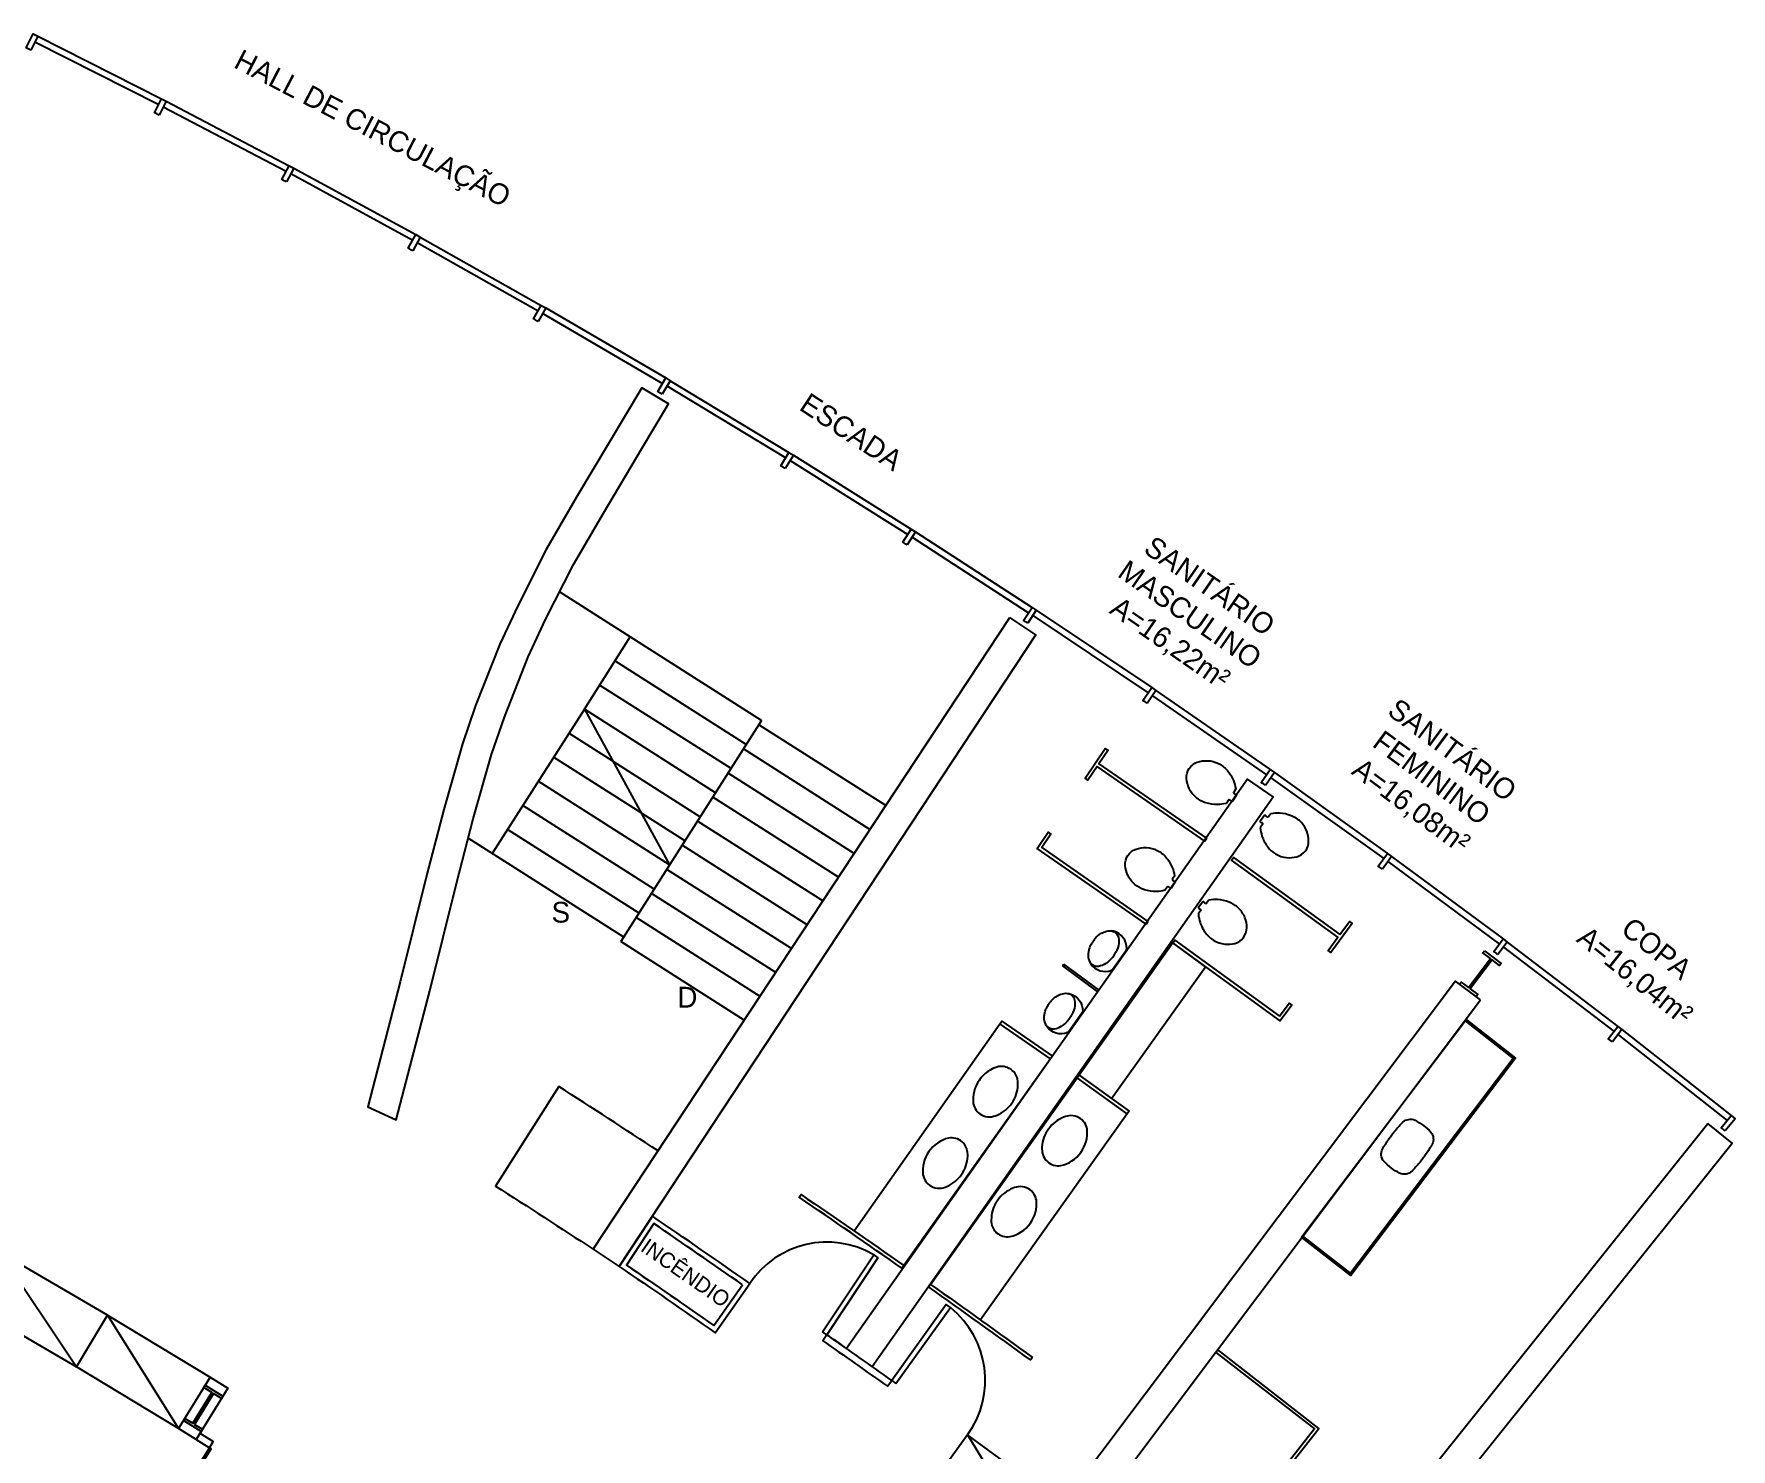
# Model space of a CAD drawing. Header units: millimetres. Extents: x 0 to 86.4, y -30.6 to 19.1.
# Drawn here: x 55.3 to 71.65, y -5.24 to 8.4 of the extents above; entities that cross this region are included whole.
import ezdxf

# ---------------------------------------------------------------- set-up
doc = ezdxf.new("R2010")
doc.units = ezdxf.units.MM
for name, color, linetype in [('AR-ARMÁRIOS', 2, 'Continuous'), ('AR-DIV', 2, 'Continuous'), ('AR-ESQ', 2, 'Continuous'), ('AR-EST', 4, 'Continuous'), ('AR-PAR-ALV', 5, 'Continuous'), ('AR-PISO', 1, 'Continuous'), ('AR-POR', 1, 'Continuous'), ('AR-PORTA', 2, 'Continuous'), ('AR-SAN', 2, 'Continuous'), ('AR-SMB', 1, 'Continuous'), ('AR-TXT', 2, 'Continuous')]:
    doc.layers.add(name, color=color, linetype=linetype)
doc.styles.add('1-125', font='stylu.ttf', dxfattribs={"height": 0.2})

# ---------------------------------------------------------------- blocks, each defined once
blk = doc.blocks.new('Hidrante')
at = {"layer": 'AR-ARMÁRIOS', "color": 3}
blk.add_lwpolyline([(0.568, -0.049, 0.003413), (-0.569, 0.046), (-0.604, -0.533, -0.003383), (0.515, -0.627)], format="xyb", close=True, dxfattribs=at)
at = {"layer": 'AR-ARMÁRIOS', "color": 1}
blk.add_lwpolyline([(0.514, -0.095, 0.003111), (-0.522, -0.008), (-0.551, -0.487, -0.003085), (0.47, -0.573)], format="xyb", close=True, dxfattribs=at)
at = {"layer": 'AR-ARMÁRIOS', "color": 2, "insert": (-0.019, -0.269), "char_height": 0.15, "attachment_point": 5, "rotation": 355}
blk.add_mtext('INCÊNDIO', dxfattribs=at)

msp = doc.modelspace()

# ---------------------------------------------------------------- linework, layer by layer
at = {"layer": 'AR-ARMÁRIOS', "color": 1}
msp.add_line((56.011, -3.946), (56.696, -5.038), dxfattribs=at)
at = {"layer": 'AR-ARMÁRIOS'}
for points in [[(61.317, -2.363, 0.003411), (60.36, -1.743), (59.749, -2.701, -0.003383), (60.692, -3.311), (64.704, 2.775)], [(67.238, -7.339, 0.003386), (66.348, -6.639), (65.993, -7.098, -0.003383), (66.875, -7.792), (71.43, -2.1)]]:
    msp.add_lwpolyline(points, format="xyb", dxfattribs=at)
for points in [[(54.689, -3.845), (55.714, -4.444), (56.011, -3.946), (54.976, -3.341)], [(56.011, -3.946), (57.001, -4.544), (56.696, -5.038), (55.714, -4.444)], [(57.001, -4.544), (57.172, -4.649), (56.867, -5.143)], [(56.867, -5.143), (56.696, -5.038)]]:
    msp.add_lwpolyline(points, dxfattribs=at)
at = {"layer": 'AR-ARMÁRIOS', "color": 1}
for points in [[(54.976, -3.341), (55.714, -4.444)], [(64.298, -5.1), (65.1, -6.415)]]:
    msp.add_lwpolyline(points, dxfattribs=at)
at = {"layer": 'AR-ARMÁRIOS'}
msp.add_lwpolyline([(64.298, -5.1), (63.957, -5.569, -0.004286), (65.1, -6.415), (65.448, -5.952, 0.004282)], format="xyb", close=True, dxfattribs=at)
at = {"layer": 'AR-DIV'}
for p, q in [((65.215, -0.58), (65.227, -0.564)), ((65.553, -0.829), (65.215, -0.58)), ((65.565, -0.813), (65.227, -0.564))]:
    msp.add_line(p, q, dxfattribs=at)
for points in [[(66.602, 0.646), (66.584, 0.62), (65.545, 1.34), (65.456, 1.21), (65.43, 1.228), (65.625, 1.514), (65.651, 1.497), (65.563, 1.366)], [(66.036, -0.151), (66.018, -0.177), (64.968, 0.551), (65.075, 0.707), (65.101, 0.689), (65.012, 0.559)], [(67.884, -0.279), (67.977, -0.152), (68.003, -0.171), (67.797, -0.45), (67.771, -0.432), (67.865, -0.305), (66.841, 0.438), (66.859, 0.464)], [(67.304, -1.066), (67.397, -0.939), (67.423, -0.958), (67.311, -1.11), (66.275, -0.359), (66.294, -0.333)], [(65.115, -1.45), (65.097, -1.475), (64.61, -1.138), (64.628, -1.112)], [(65.854, -1.981), (65.836, -2.007), (65.354, -1.658), (65.372, -1.632)]]:
    msp.add_lwpolyline(points, close=True, dxfattribs=at)
for points in [[(63.683, -3.467), (63.665, -3.493, 0.003376), (62.677, -2.81), (62.695, -2.784, -0.003377)], [(64.922, -4.352), (64.903, -4.377, 0.003393), (63.923, -3.674), (63.941, -3.649, -0.003394)], [(62.942, -4.134), (62.903, -4.192, -0.002281), (63.526, -4.631), (63.567, -4.574, 0.002285)]]:
    msp.add_lwpolyline(points, format="xyb", close=True, dxfattribs=at)
for points in [[(66.688, -4.301), (67.639, -5.041), (67.341, -5.424), (67.365, -5.443), (67.681, -5.036), (66.706, -4.277)], [(56.867, -5.143), (56.994, -5.223), (57.031, -5.164), (56.904, -5.084)]]:
    msp.add_lwpolyline(points, dxfattribs=at)
msp.add_arc((-54.294, -172.08), 204.818, 55.01765, 55.08256, dxfattribs=at)
at = {"layer": 'AR-ESQ'}
for points in [[(55.273, 8.242), (55.228, 8.265), (55.295, 8.399), (55.34, 8.377)], [(68.294, 0.353), (68.254, 0.382), (68.342, 0.503), (68.382, 0.474)]]:
    msp.add_lwpolyline(points, close=True, dxfattribs=at)
at = {"layer": 'AR-ESQ', "color": 1}
for points in [[(55.34, 8.377), (56.534, 7.773)], [(56.578, 7.751), (57.763, 7.129)], [(57.807, 7.105), (58.982, 6.466)], [(59.026, 6.441), (60.191, 5.784)], [(60.235, 5.759), (61.39, 5.084)], [(61.433, 5.058), (62.577, 4.365)], [(62.62, 4.339), (63.754, 3.628)], [(63.796, 3.601), (64.919, 2.873)], [(64.96, 2.846), (66.072, 2.101)], [(66.113, 2.073), (67.213, 1.311)], [(67.254, 1.282), (68.342, 0.503)], [(68.382, 0.474), (69.458, -0.321)], [(69.498, -0.351), (70.562, -1.163)], [(70.602, -1.194), (71.653, -2.022)]]:
    msp.add_lwpolyline(points, dxfattribs=at)
at = {"layer": 'AR-ESQ'}
for points in [[(55.313, 8.323), (56.507, 7.72)], [(56.55, 7.697), (57.735, 7.076)], [(57.779, 7.053), (58.954, 6.413)], [(58.997, 6.389), (60.162, 5.732)], [(60.205, 5.707), (61.36, 5.032)], [(61.402, 5.007), (62.546, 4.314)], [(62.588, 4.288), (63.722, 3.577)], [(63.763, 3.551), (64.886, 2.823)], [(64.927, 2.796), (66.038, 2.051)], [(66.079, 2.023), (67.179, 1.262)], [(67.219, 1.233), (68.307, 0.455)], [(68.347, 0.426), (69.423, -0.37)], [(69.462, -0.399), (70.526, -1.211)], [(70.564, -1.241), (71.616, -2.069)]]:
    msp.add_lwpolyline(points, dxfattribs=at)
for points in [[(56.51, 7.617, 0.000138), (56.465, 7.64), (56.534, 7.773), (56.578, 7.751)], [(57.737, 6.973, 0.000138), (57.692, 6.997), (57.763, 7.129), (57.807, 7.105)], [(58.953, 6.31, 0.000138), (58.91, 6.335), (58.982, 6.466), (59.026, 6.441)], [(60.16, 5.629, 0.000138), (60.117, 5.654), (60.191, 5.784), (60.235, 5.759)], [(61.356, 4.929, 0.000138), (61.313, 4.955), (61.39, 5.084), (61.433, 5.058)], [(62.541, 4.211, 0.000138), (62.499, 4.237), (62.577, 4.365), (62.62, 4.339)], [(63.715, 3.475, 0.000138), (63.673, 3.502), (63.754, 3.628), (63.796, 3.601)], [(64.878, 2.721, 0.000138), (64.836, 2.748), (64.919, 2.873), (64.96, 2.846)], [(66.029, 1.949, 0.000138), (65.987, 1.977), (66.072, 2.101), (66.113, 2.073)], [(67.168, 1.159, 0.000138), (67.127, 1.188), (67.213, 1.311), (67.254, 1.282)], [(69.408, -0.471, 0.000138), (69.368, -0.441), (69.458, -0.321), (69.498, -0.351)], [(70.51, -1.312, 0.000138), (70.47, -1.282), (70.562, -1.163), (70.602, -1.194)], [(71.598, -2.17, 0.000138), (71.559, -2.139), (71.653, -2.022), (71.692, -2.053)]]:
    msp.add_lwpolyline(points, format="xyb", close=True, dxfattribs=at)
at = {"layer": 'AR-EST'}
for points in [[(69.279, -0.436), (69.438, -0.557), (69.423, -0.576), (69.351, -0.522), (69.141, -0.802), (69.213, -0.856), (69.198, -0.876), (69.038, -0.756), (69.053, -0.736), (69.125, -0.79), (69.335, -0.51), (69.263, -0.456), (69.279, -0.436)], [(56.954, -4.621), (57.124, -4.726), (57.111, -4.747), (57.034, -4.7), (56.851, -4.998), (56.927, -5.045), (56.914, -5.066), (56.744, -4.961), (56.757, -4.94), (56.834, -4.987), (57.017, -4.689), (56.94, -4.642), (56.954, -4.621)]]:
    msp.add_lwpolyline(points, dxfattribs=at)
at = {"layer": 'AR-PAR-ALV'}
for points in [[(61.161, 4.405), (61.416, 4.835), (61.159, 4.988), (60.532, 3.935), (60.239, 3.431), (59.964, 2.89), (59.793, 2.521), (59.558, 1.929), (59.432, 1.558), (59.252, 0.927), (59.09, 0.3), (58.832, -0.733), (58.519, -1.938), (58.794, -2.062), (59.117, -0.821), (59.375, 0.213), (59.536, 0.836), (59.713, 1.458), (59.836, 1.816), (60.066, 2.396), (60.232, 2.756), (60.501, 3.286), (60.79, 3.782)], [(69.238, -0.906), (68.998, -0.726), (65.155, -5.843), (65.395, -6.024)]]:
    msp.add_lwpolyline(points, close=True, dxfattribs=at)
msp.add_lwpolyline([(60.692, -3.311), (60.942, -3.476), (64.955, 2.61), (64.704, 2.775)], dxfattribs=at)
for points in [[(63.378, -4.44), (67.241, 1.047), (66.996, 1.219), (63.132, -4.267, -0.000897)], [(68.697, -5.996, -0.006786), (70.489, -7.476), (69.218, -8.968), (69.446, -9.162), (70.912, -7.442, 0.007676), (68.884, -5.762), (71.664, -2.287), (71.43, -2.1)]]:
    msp.add_lwpolyline(points, format="xyb", dxfattribs=at)
at = {"layer": 'AR-PISO', "color": 2}
for p, q in [((62.314, 1.784), (60.368, 3.023)), ((60.606, 1.894), (61.049, 2.59)), ((62.166, 1.552), (60.901, 2.358)), ((62.019, 1.32), (60.753, 2.126)), ((60.606, 1.894), (59.719, 0.502)), ((60.606, 1.894), (61.428, 0.392)), ((61.871, 1.088), (60.606, 1.894)), ((60.88, 1.393), (60.458, 1.662)), ((62.314, 1.784), (60.958, -0.346)), ((63.51, 0.964), (62.287, 1.742)), ((63.358, 0.734), (62.14, 1.51)), ((61.154, 0.893), (60.31, 1.43)), ((60.88, 1.393), (61.723, 0.856)), ((61.428, 0.392), (60.162, 1.198)), ((63.207, 0.504), (61.992, 1.278)), ((63.056, 0.275), (61.844, 1.046)), ((61.28, 0.16), (60.015, 0.966)), ((61.154, 0.893), (61.576, 0.624)), ((61.133, -0.072), (59.867, 0.734)), ((62.904, 0.045), (61.696, 0.814)), ((60.985, -0.304), (59.488, 0.649)), ((62.753, -0.185), (61.549, 0.582)), ((62.602, -0.414), (61.401, 0.35)), ((62.45, -0.644), (61.253, 0.118)), ((62.299, -0.874), (61.106, -0.114)), ((62.147, -1.103), (60.958, -0.346))]:
    msp.add_line(p, q, dxfattribs=at)
at = {"layer": 'AR-POR'}
for points in [[(62.901, -4.107), (63.394, -3.365), (63.435, -3.392), (62.942, -4.134)], [(63.608, -4.603), (64.133, -3.873), (64.093, -3.843), (63.567, -4.574)]]:
    msp.add_lwpolyline(points, close=True, dxfattribs=at)
for centre, radius, start, end in [((62.943, -4.133), 0.891, 59.5849, 146.4887), ((63.568, -4.573), 0.9, 324.1905, 51.0943)]:
    msp.add_arc(centre, radius, start, end, dxfattribs=at)
at = {"layer": 'AR-PORTA'}
msp.add_lwpolyline([(56.994, -5.223), (56.569, -5.901), (56.586, -5.912), (57.011, -5.234)], close=True, dxfattribs=at)
at = {"layer": 'AR-SAN', "color": 1}
for points in [[(66.609, 1.397, -0.107708), (66.716, 1.369, -0.104255), (66.799, 1.304, -0.082654), (66.86, 1.205, -0.060312), (66.881, 1.127, -0.161718), (66.88, 1.121), (66.863, 1.094, 0.449066), (66.865, 1.082), (66.873, 1.077, 0.123106), (66.878, 1.074, -0.172037), (66.886, 1.069, -0.102747), (66.887, 1.067, -0.149716), (66.886, 1.063), (66.849, 1.007, -0.149716), (66.845, 1.004, -0.102747), (66.843, 1.004, -0.172037), (66.835, 1.009, 0.123106), (66.831, 1.013), (66.823, 1.018, 0.449066), (66.81, 1.015), (66.793, 0.989, -0.161718), (66.788, 0.985, -0.060312), (66.707, 0.974, -0.082654), (66.593, 0.991, -0.104255), (66.5, 1.042, -0.107708), (66.432, 1.129, -0.088187), (66.407, 1.225, -0.163426), (66.433, 1.321, -0.163426), (66.511, 1.383, -0.088187)], [(67.566, 0.718, 0.107708), (67.504, 0.81, 0.104255), (67.415, 0.867, 0.082654), (67.302, 0.892, 0.060312), (67.221, 0.886, 0.161718), (67.216, 0.883), (67.196, 0.857, -0.449066), (67.183, 0.855), (67.176, 0.861, -0.123106), (67.172, 0.865, 0.172037), (67.165, 0.871, 0.102747), (67.162, 0.871, 0.149716), (67.159, 0.869), (67.118, 0.815, 0.149716), (67.117, 0.812, 0.102747), (67.118, 0.809, 0.172037), (67.125, 0.804, -0.123106), (67.13, 0.801), (67.138, 0.795, -0.449066), (67.139, 0.782), (67.12, 0.757, 0.161718), (67.118, 0.751, 0.060312), (67.134, 0.671, 0.082654), (67.188, 0.569, 0.104255), (67.266, 0.498, 0.107708), (67.371, 0.463, 0.088187), (67.47, 0.471, 0.163426), (67.552, 0.527, 0.163426), (67.584, 0.621, 0.088187)], [(65.843, 0.484, -0.163426), (65.921, 0.545, -0.088187), (66.019, 0.56, -0.107708), (66.126, 0.532, -0.104255), (66.209, 0.466, -0.082654), (66.27, 0.368, -0.060312), (66.292, 0.29, -0.161718), (66.29, 0.283), (66.273, 0.257, 0.449066), (66.275, 0.244), (66.283, 0.239, 0.123106), (66.288, 0.237, -0.172037), (66.296, 0.232, -0.102747), (66.297, 0.229, -0.149716), (66.296, 0.225), (66.259, 0.169, -0.149716), (66.256, 0.167, -0.102747), (66.253, 0.167, -0.172037), (66.245, 0.172, 0.123106), (66.241, 0.176), (66.233, 0.181, 0.449066), (66.221, 0.178), (66.203, 0.152, -0.161718), (66.198, 0.148, -0.060312), (66.118, 0.136, -0.082654), (66.003, 0.154, -0.104255), (65.911, 0.204, -0.107708), (65.843, 0.292, -0.088187), (65.817, 0.387, -0.163426)], [(66.956, -0.306, 0.163426), (66.989, -0.212, 0.088187), (66.97, -0.115, 0.107708), (66.908, -0.023, 0.104255), (66.819, 0.033, 0.082654), (66.706, 0.059, 0.060312), (66.626, 0.053, 0.161718), (66.62, 0.049), (66.601, 0.024, -0.449066), (66.588, 0.022), (66.58, 0.028, -0.123106), (66.576, 0.032, 0.172037), (66.569, 0.038, 0.102747), (66.567, 0.038, 0.149716), (66.563, 0.036), (66.522, -0.018, 0.149716), (66.521, -0.022, 0.102747), (66.522, -0.024, 0.172037), (66.529, -0.03, -0.123106), (66.535, -0.032), (66.542, -0.038, -0.449066), (66.543, -0.051), (66.524, -0.076, 0.161718), (66.522, -0.083, 0.060312), (66.538, -0.162, 0.082654), (66.592, -0.264, 0.104255), (66.671, -0.335, 0.107708), (66.776, -0.37, 0.088187), (66.874, -0.363, 0.163426)], [(64.432, -2.016, 0.12568), (64.512, -2.035, 0.090827), (64.582, -2.018, 0.145664), (64.725, -1.902, 0.145664), (64.783, -1.727, 0.090827), (64.775, -1.655, 0.12568), (64.729, -1.587, 0.221372), (64.599, -1.551, 0.18588), (64.409, -1.683, 0.18588), (64.353, -1.907, 0.221372)], [(65.067, -2.466, 0.221372), (65.196, -2.505, 0.18588), (65.388, -2.377, 0.18588), (65.45, -2.154, 0.221372), (65.373, -2.044, 0.12568), (65.293, -2.023, 0.090827), (65.223, -2.039, 0.145664), (65.078, -2.152, 0.145664), (65.015, -2.325, 0.090827), (65.022, -2.397, 0.12568)], [(68.384, -2.208, -0.023279), (68.412, -2.175, -0.01916), (68.481, -2.097, -0.021277), (68.485, -2.093, -0.022101), (68.492, -2.085, -0.137935), (68.547, -2.059, -0.168041), (68.61, -2.068, -0.040113), (68.69, -2.118, -0.040113), (68.76, -2.181, -0.168041), (68.785, -2.24, -0.137935), (68.774, -2.299, -0.022101), (68.769, -2.309, -0.021277), (68.766, -2.313, -0.01916), (68.71, -2.401, -0.023279), (68.685, -2.436, -0.023279), (68.657, -2.47, -0.01916), (68.588, -2.548, -0.021277), (68.585, -2.552, -0.022101), (68.577, -2.56, -0.137935), (68.523, -2.586, -0.168041), (68.459, -2.577, -0.040113), (68.38, -2.527, -0.040113), (68.31, -2.464, -0.168041), (68.284, -2.405, -0.137935), (68.295, -2.346, -0.022101), (68.3, -2.336, -0.021277), (68.303, -2.332, -0.01916), (68.359, -2.244, -0.023279)], [(63.947, -2.703, 0.12568), (64.028, -2.723, 0.090827), (64.098, -2.705, 0.145664), (64.241, -2.589, 0.145664), (64.299, -2.415, 0.090827), (64.291, -2.343, 0.12568), (64.245, -2.274, 0.221372), (64.115, -2.239, 0.18588), (63.925, -2.37, 0.18588), (63.868, -2.594, 0.221372)], [(64.805, -2.707, 0.090827), (64.734, -2.723, 0.145664), (64.589, -2.836, 0.145664), (64.527, -3.009, 0.090827), (64.533, -3.081, 0.12568), (64.578, -3.151, 0.221372), (64.707, -3.189, 0.18588), (64.9, -3.062, 0.18588), (64.961, -2.839, 0.221372), (64.885, -2.728, 0.12568)]]:
    msp.add_lwpolyline(points, format="xyb", close=True, dxfattribs=at)
for points in [[(65.591, -0.265, 0.022672), (65.563, -0.281, 0.08407), (65.529, -0.314, 0.008051), (65.509, -0.341), (65.507, -0.344, 0.008051), (65.488, -0.373, 0.08407), (65.469, -0.416, 0.022672), (65.462, -0.447, 0.027927), (65.459, -0.478, 0.111704), (65.475, -0.544, 0.032298), (65.484, -0.561, 0.34805), (65.686, -0.622, 0.171293), (65.694, -0.616), (65.828, -0.425, 0.171293), (65.831, -0.415, 0.34805), (65.705, -0.246, 0.032298), (65.686, -0.243, 0.111704)], [(65.591, -0.265, -0.027927), (65.619, -0.251, -0.111704), (65.686, -0.243, -0.311697), (65.752, -0.308, -0.114611), (65.751, -0.385, -0.100603), (65.715, -0.468), (65.696, -0.496, -0.100603), (65.63, -0.557, -0.114611), (65.558, -0.585, -0.311697), (65.475, -0.544, -0.111704)], [(65.051, -1.145, -0.111704), (65.036, -1.079, -0.027927), (65.039, -1.049), (65.045, -1.017, -0.08407), (65.064, -0.974, -0.008051), (65.083, -0.946), (65.085, -0.943, -0.008051), (65.105, -0.915, -0.08407), (65.14, -0.883, -0.022672), (65.167, -0.866, -0.027927), (65.195, -0.853, -0.111704), (65.262, -0.845, -0.311697), (65.329, -0.909, -0.114611), (65.327, -0.986, -0.100603), (65.292, -1.069), (65.272, -1.097, -0.100603), (65.206, -1.158, -0.114611)], [(65.262, -0.845, -0.032298), (65.282, -0.848, -0.34805), (65.407, -1.017, -0.162816), (65.404, -1.026), (65.27, -1.218, -0.162816), (65.262, -1.223, -0.34805), (65.061, -1.163, -0.032298), (65.051, -1.145, 0.311697), (65.134, -1.186, 0.114611), (65.206, -1.158, 0.100603)], [(65.097, -1.475), (63.683, -3.467, 0.00164)], [(65.836, -2.007), (64.421, -3.99, 0.001657)]]:
    msp.add_lwpolyline(points, format="xyb", dxfattribs=at)
for points in [[(66.59, -0.588), (66.275, -0.359), (65.373, -1.633), (65.684, -1.858)], [(69.091, -1.11), (69.555, -1.472), (67.987, -3.542), (67.524, -3.18)]]:
    msp.add_lwpolyline(points, close=True, dxfattribs=at)
for points in [[(63.204, -3.134), (64.61, -1.138)], [(69.091, -1.11), (69.101, -1.097), (69.577, -1.47), (67.99, -3.564), (67.515, -3.193), (67.524, -3.18)], [(63.941, -3.649), (65.354, -1.658)]]:
    msp.add_lwpolyline(points, dxfattribs=at)

# ---------------------------------------------------------------- block references
at = {"layer": 'AR-SMB', "color": 2, "rotation": 330.1219166666923}
msp.add_blockref('Hidrante', (61.732, -3.315), dxfattribs=at)

# ---------------------------------------------------------------- texts
at = {"layer": 'AR-TXT', "color": 2, "style": '1-125'}
for s, p in [('S', (60.29, -0.163)), ('D', (61.502, -0.982))]:
    msp.add_text(s, height=0.2, dxfattribs=at).set_placement(p)
at = {"layer": 'AR-TXT', "color": 2, "char_height": 0.2, "attachment_point": 5, "style": '1-125'}
for s, insert, rotation in [('HALL DE CIRCULAÇÃO', (58.554, 7.464), 332.5084), ('ESCADA', (63.178, 4.564), 326.6068), ('SANITÁRIO\\PMASCULINO\\PA=16,22m²', (66.431, 2.792), 325.2887), ('SANITÁRIO\\PFEMININO\\PA=16,08m²', (68.76, 1.218), 323.5313), ('COPA\\PA=16,04m²', (70.822, -0.556), 321.3342)]:
    msp.add_mtext(s, dxfattribs=dict(at, insert=insert, rotation=rotation))

doc.saveas('drawing.dxf')
